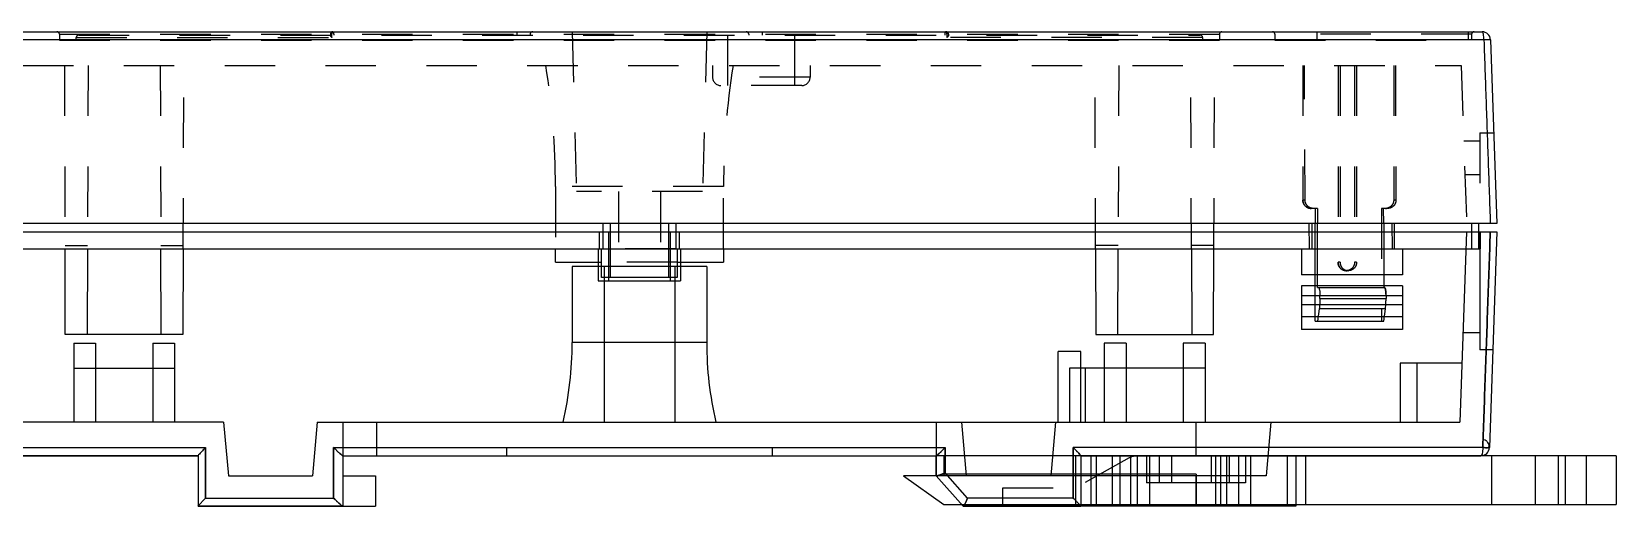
# Model space of a CAD drawing. Extents: x 195 to 445, y -1276 to -961.
# Drawn here: x 285.8 to 380, y -989.4 to -961.2 of the extents above; entities that cross this region are included whole.
import ezdxf

# ---------------------------------------------------------------- set-up
doc = ezdxf.new("R2010")
doc.units = 0
doc.linetypes.add('EB_DASH', pattern=[6, 3, -3])
doc.layers.get('0').update_dxf_attribs({"linetype": 'CONTINUOUS'})
for name, color, linetype in [('B1_DXF_CONTINUOUS_LINE', 7, 'CONTINUOUS'), ('B1_DXF_HIDDEN_LINE', 7, 'CONTINUOUS'), ('B3_DXF_CONTINUOUS_LINE', 7, 'CONTINUOUS'), ('B3_DXF_HIDDEN_LINE', 7, 'CONTINUOUS')]:
    doc.layers.add(name, color=color, linetype=linetype)

msp = doc.modelspace()

# ---------------------------------------------------------------- linework, layer by layer
at = {"color": 6, "linetype": 'CONTINUOUS'}
for p, q in [((270.911, -973.099), (372.911, -973.099)), ((319.535, -974.099), (319.535, -973.099)), ((320.061, -973.099), (320.061, -975.999)), ((323.761, -975.999), (323.761, -973.099)), ((324.288, -974.099), (324.288, -973.099)), ((371.11, -973.099), (370.716, -984.399)), ((371.904, -973.099), (371.904, -980.099)), ((371.911, -973.099), (371.911, -974.099)), ((372.911, -973.099), (372.464, -985.916)), ((271.911, -974.099), (371.911, -974.099)), ((319.461, -974.099), (319.461, -975.999)), ((324.361, -974.099), (324.361, -975.999)), ((361.292, -974.099), (361.292, -975.654)), ((367.292, -974.099), (367.292, -975.654)), ((317.911, -975.149), (317.911, -979.674)), ((325.911, -975.149), (317.911, -975.149)), ((319.811, -975.149), (319.811, -984.399)), ((324.011, -975.149), (324.011, -984.399)), ((325.911, -975.149), (325.911, -979.674)), ((319.461, -975.999), (324.361, -975.999)), ((367.292, -975.654), (361.292, -975.655)), ((367.292, -976.299), (361.292, -976.299)), ((361.292, -976.299), (361.292, -978.9)), ((367.292, -976.299), (367.292, -978.9)), ((367.292, -976.899), (361.292, -976.899)), ((367.292, -977.434), (361.292, -977.434)), ((367.292, -978.141), (361.292, -978.141)), ((367.292, -978.9), (361.292, -978.9)), ((371.904, -979.099), (370.901, -979.099)), ((288.261, -979.699), (288.261, -984.399)), ((288.261, -979.699), (289.561, -979.699)), ((289.561, -979.699), (289.561, -984.399)), ((292.961, -979.699), (292.961, -984.399)), ((292.961, -979.699), (294.261, -979.699)), ((294.261, -979.699), (294.261, -984.399)), ((325.911, -979.674), (317.911, -979.674)), ((348.169, -980.199), (346.819, -980.199)), ((346.819, -984.399), (346.819, -980.199)), ((348.169, -984.399), (348.169, -980.199)), ((350.861, -979.699), (349.561, -979.699)), ((349.561, -979.699), (349.561, -984.399)), ((350.861, -979.699), (350.861, -984.399)), ((355.561, -979.699), (354.261, -979.699)), ((354.261, -979.699), (354.261, -984.399)), ((355.561, -979.699), (355.561, -984.399)), ((372.667, -980.099), (371.904, -980.099)), ((370.838, -980.899), (367.161, -980.899)), ((367.161, -980.899), (367.161, -984.399)), ((368.161, -984.399), (368.161, -980.899)), ((288.261, -981.199), (294.261, -981.199)), ((355.561, -981.199), (347.494, -981.199)), ((347.494, -981.199), (347.494, -984.399)), ((348.428, -981.199), (348.428, -984.399)), ((297.179, -984.399), (273.307, -984.399)), ((297.179, -984.399), (297.459, -987.599)), ((302.744, -984.399), (302.464, -987.599)), ((302.744, -984.399), (370.716, -984.399)), ((304.261, -984.399), (304.261, -986.399)), ((306.261, -984.399), (306.261, -986.399)), ((339.561, -984.399), (339.561, -986.399)), ((341.061, -984.399), (341.341, -987.599)), ((346.661, -984.399), (346.381, -987.599)), ((355.011, -984.399), (355.011, -986.399)), ((359.461, -984.399), (359.181, -987.599)), ((271.75, -985.912), (296.106, -985.912)), ((295.661, -986.397), (295.661, -989.399)), ((295.661, -986.399), (295.663, -986.399)), ((303.722, -985.912), (340.101, -985.912)), ((304.261, -986.399), (339.561, -986.399)), ((314.011, -985.899), (314.011, -986.399)), ((314.011, -985.899), (329.811, -985.899)), ((329.811, -985.899), (329.811, -986.399)), ((348.161, -986.399), (339.564, -986.399)), ((372.073, -985.912), (347.717, -985.912)), ((348.161, -986.397), (348.161, -989.399)), ((352.066, -986.399), (352.066, -987.999)), ((352.854, -987.999), (352.854, -986.399)), ((353.566, -986.399), (353.566, -987.999)), ((355.916, -986.399), (355.916, -987.999)), ((357.015, -987.999), (357.015, -986.399)), ((357.966, -986.399), (357.966, -987.999)), ((360.961, -986.399), (360.961, -989.399)), ((297.459, -987.599), (302.464, -987.599)), ((304.261, -987.599), (306.211, -987.599)), ((306.211, -987.599), (306.211, -989.399)), ((359.181, -987.599), (339.561, -987.599)), ((339.561, -987.599), (341.161, -989.399)), ((341.427, -988.913), (340.102, -987.421)), ((355.011, -987.599), (355.011, -989.399)), ((357.966, -987.999), (352.066, -987.999)), ((296.106, -988.912), (303.722, -988.912)), ((304.259, -989.399), (304.261, -989.399)), ((304.261, -989.399), (306.211, -989.399)), ((341.163, -989.399), (341.161, -989.399)), ((347.717, -988.912), (341.428, -988.912)), ((360.961, -989.399), (348.161, -989.399))]:
    msp.add_line(p, q, dxfattribs=at)
at = {"color": 7, "linetype": 'CONTINUOUS'}
for p, q in [((271.859, -986.399), (295.661, -986.399)), ((304.259, -986.399), (304.261, -986.399)), ((304.261, -986.399), (304.261, -989.399)), ((304.261, -986.399), (304.261, -989.399)), ((339.564, -986.399), (339.561, -986.399)), ((339.561, -987.599), (339.561, -986.399)), ((339.562, -986.399), (339.561, -987.599)), ((371.964, -986.399), (348.161, -986.399)), ((295.661, -989.399), (304.259, -989.399)), ((348.161, -989.399), (341.163, -989.399))]:
    msp.add_line(p, q, dxfattribs=at)
at = {"color": 6, "linetype": 'CONTINUOUS'}
for centre, radius, start, end in [((297.186, -979.674), 20.726, 346.8219, 0), ((346.637, -979.674), 20.726, 180, 193.1781), ((371.964, -985.899), 0.5, 270, 358)]:
    msp.add_arc(centre, radius, start, end, dxfattribs=at)
for points, knots in [([(372.073, -985.912), (372.122, -984.489), (372.222, -981.643), (372.371, -977.372), (372.471, -974.524), (372.521, -973.099)], [0, 0, 0, 0, 4.270954, 8.544595, 12.820927, 12.820927, 12.820927, 12.820927]), ([(372.521, -973.099), (372.471, -974.524), (372.371, -977.372), (372.222, -981.643), (372.122, -984.489), (372.073, -985.912)], [0, 0, 0, 0, 4.27631, 8.549952, 12.820927, 12.820927, 12.820927, 12.820927]), ([(371.964, -986.399), (372.024, -986.399), (372.143, -986.377), (372.298, -986.285), (372.414, -986.142), (372.474, -985.957), (372.457, -985.752), (372.356, -985.564), (372.239, -985.476), (372.177, -985.446)], [0, 0, 0, 0, 0.180845, 0.354976, 0.534294, 0.723974, 0.92517, 1.13993, 1.349313, 1.349313, 1.349313, 1.349313]), ([(296.106, -985.912), (296.045, -985.973), (295.939, -986.085), (295.793, -986.228), (295.72, -986.331), (295.661, -986.378), (295.661, -986.397)], [0, 0, 0, 0, 0.2594538, 0.4644486, 0.6034521, 0.6597254, 0.6597254, 0.6597254, 0.6597254]), ([(347.717, -985.912), (347.778, -985.973), (347.884, -986.085), (348.03, -986.228), (348.103, -986.331), (348.161, -986.378), (348.161, -986.397)], [0, 0, 0, 0, 0.2594537, 0.4644486, 0.6034521, 0.6597254, 0.6597254, 0.6597254, 0.6597254]), ([(348.161, -986.397), (348.161, -986.379), (348.103, -986.331), (348.03, -986.228), (347.884, -986.085), (347.778, -985.973), (347.717, -985.912)], [0, 0, 0, 0, 0.0556088, 0.1947478, 0.4001831, 0.6597099, 0.6597099, 0.6597099, 0.6597099]), ([(372.073, -985.912), (372.072, -985.975), (372.068, -986.089), (372.044, -986.244), (372.021, -986.343), (371.983, -986.399), (371.964, -986.399)], [0, 0, 0, 0, 0.1883661, 0.3486468, 0.4598219, 0.5150955, 0.5150955, 0.5150955, 0.5150955]), ([(372.464, -985.916), (372.464, -985.926), (372.405, -985.908), (372.347, -985.925), (372.215, -985.914), (372.125, -985.914), (372.073, -985.912)], [0, 0, 0, 0, 0.0283276, 0.1112158, 0.2369303, 0.3940621, 0.3940621, 0.3940621, 0.3940621]), ([(372.073, -985.912), (372.124, -985.914), (372.215, -985.914), (372.346, -985.925), (372.405, -985.909), (372.464, -985.926), (372.464, -985.916)], [0, 0, 0, 0, 0.1559143, 0.2836615, 0.365289, 0.3940888, 0.3940888, 0.3940888, 0.3940888]), ([(295.661, -989.397), (295.661, -989.378), (295.717, -989.328), (295.797, -989.231), (295.937, -989.083), (296.045, -988.973), (296.106, -988.912)], [0, 0, 0, 0, 0.0577504, 0.1952227, 0.4008024, 0.6598833, 0.6598833, 0.6598833, 0.6598833]), ([(341.163, -989.399), (341.179, -989.399), (341.208, -989.337), (341.267, -989.254), (341.343, -989.095), (341.399, -988.978), (341.428, -988.912)], [0, 0, 0, 0, 0.0462706, 0.1634214, 0.3415631, 0.5583632, 0.5583632, 0.5583632, 0.5583632]), ([(341.428, -988.912), (341.399, -988.978), (341.342, -989.095), (341.267, -989.255), (341.208, -989.338), (341.178, -989.399), (341.163, -989.399)], [0, 0, 0, 0, 0.2176772, 0.3963367, 0.5126667, 0.5583105, 0.5583105, 0.5583105, 0.5583105]), ([(347.717, -988.912), (347.778, -988.973), (347.886, -989.082), (348.026, -989.23), (348.106, -989.328), (348.161, -989.378), (348.161, -989.397)], [0, 0, 0, 0, 0.2590226, 0.4641937, 0.6015224, 0.6598958, 0.6598958, 0.6598958, 0.6598958])]:
    msp.add_open_spline(points, degree=3, knots=knots, dxfattribs=at)
at = {"color": 7, "linetype": 'CONTINUOUS'}
for points, knots in [([(295.661, -986.399), (293.002, -986.399), (287.696, -986.399), (279.762, -986.399), (274.487, -986.399), (271.859, -986.399)], [0, 0, 0, 0, 7.979186, 15.916648, 23.802708, 23.802708, 23.802708, 23.802708]), ([(304.26, -986.399), (304.247, -986.393), (304.205, -986.368), (304.13, -986.3), (304.017, -986.199), (303.878, -986.065), (303.775, -985.967), (303.722, -985.912)], [0, 0, 0, 0, 0.0434394, 0.1461075, 0.3012826, 0.4974011, 0.7268313, 0.7268313, 0.7268313, 0.7268313]), ([(303.722, -985.912), (303.775, -985.967), (303.878, -986.065), (304.017, -986.199), (304.129, -986.3), (304.205, -986.367), (304.247, -986.393), (304.26, -986.399)], [0, 0, 0, 0, 0.2294996, 0.4255076, 0.5803987, 0.6829706, 0.7268293, 0.7268293, 0.7268293, 0.7268293]), ([(304.259, -986.399), (304.245, -986.399), (304.206, -986.361), (304.129, -986.304), (304.018, -986.198), (303.877, -986.066), (303.777, -985.965), (303.722, -985.912)], [0, 0, 0, 0, 0.0423983, 0.1451181, 0.3006348, 0.4969651, 0.7266683, 0.7266683, 0.7266683, 0.7266683]), ([(303.722, -985.912), (303.777, -985.965), (303.877, -986.066), (304.017, -986.198), (304.129, -986.304), (304.206, -986.361), (304.244, -986.399), (304.259, -986.399)], [0, 0, 0, 0, 0.229797, 0.4259712, 0.5810888, 0.6836862, 0.7266793, 0.7266793, 0.7266793, 0.7266793]), ([(304.261, -986.399), (304.261, -986.399), (304.261, -986.399), (304.26, -986.399), (304.26, -986.399)], [0, 0, 0, 0, 0.001034228, 0.001337793, 0.001337793, 0.001337793, 0.001337793]), ([(304.26, -986.399), (304.26, -986.399), (304.261, -986.399), (304.261, -986.399), (304.261, -986.399)], [0, 0, 0, 0, 0.000363114, 0.001337787, 0.001337787, 0.001337787, 0.001337787]), ([(339.562, -986.399), (339.562, -986.399), (339.562, -986.399), (339.563, -986.399), (339.563, -986.399)], [0, 0, 0, 0, 0.001034227, 0.001337792, 0.001337792, 0.001337792, 0.001337792]), ([(340.101, -985.912), (340.048, -985.967), (339.945, -986.065), (339.806, -986.199), (339.693, -986.3), (339.618, -986.367), (339.576, -986.393), (339.563, -986.399)], [0, 0, 0, 0, 0.2294996, 0.4255076, 0.5803987, 0.6829706, 0.7268293, 0.7268293, 0.7268293, 0.7268293]), ([(339.563, -986.399), (339.576, -986.393), (339.618, -986.368), (339.693, -986.3), (339.806, -986.199), (339.945, -986.065), (340.048, -985.967), (340.101, -985.912)], [0, 0, 0, 0, 0.0434394, 0.1461075, 0.3012826, 0.4974011, 0.7268313, 0.7268313, 0.7268313, 0.7268313]), ([(340.101, -985.912), (340.046, -985.965), (339.946, -986.066), (339.805, -986.198), (339.694, -986.304), (339.617, -986.361), (339.578, -986.399), (339.564, -986.399)], [0, 0, 0, 0, 0.229797, 0.4259712, 0.5810888, 0.6836862, 0.7266793, 0.7266793, 0.7266793, 0.7266793]), ([(339.564, -986.399), (339.578, -986.399), (339.617, -986.361), (339.693, -986.304), (339.805, -986.198), (339.946, -986.066), (340.046, -985.965), (340.101, -985.912)], [0, 0, 0, 0, 0.0423983, 0.1451181, 0.3006348, 0.4969651, 0.7266683, 0.7266683, 0.7266683, 0.7266683]), ([(348.161, -986.399), (350.821, -986.399), (356.127, -986.399), (364.061, -986.399), (369.335, -986.399), (371.964, -986.399)], [0, 0, 0, 0, 7.979186, 15.916648, 23.802708, 23.802708, 23.802708, 23.802708]), ([(340.101, -987.422), (340.032, -987.447), (339.906, -987.496), (339.741, -987.551), (339.631, -987.59), (339.576, -987.598), (339.561, -987.599)], [0, 0, 0, 0, 0.2202, 0.4039168, 0.524331, 0.5686394, 0.5686394, 0.5686394, 0.5686394]), ([(339.561, -987.599), (339.576, -987.598), (339.631, -987.59), (339.742, -987.551), (339.907, -987.496), (340.032, -987.447), (340.101, -987.422)], [0, 0, 0, 0, 0.0446438, 0.165868, 0.349289, 0.568638, 0.568638, 0.568638, 0.568638]), ([(339.561, -987.599), (339.574, -987.599), (339.627, -987.593), (339.736, -987.552), (339.903, -987.497), (340.032, -987.45), (340.101, -987.422)], [0, 0, 0, 0, 0.0389491, 0.1587271, 0.3445619, 0.5687584, 0.5687584, 0.5687584, 0.5687584]), ([(340.101, -987.422), (340.031, -987.45), (339.902, -987.497), (339.735, -987.552), (339.627, -987.593), (339.574, -987.599), (339.561, -987.599)], [0, 0, 0, 0, 0.2252662, 0.4114008, 0.5301959, 0.5687622, 0.5687622, 0.5687622, 0.5687622]), ([(295.661, -989.399), (296.616, -989.399), (298.525, -989.399), (301.391, -989.399), (303.302, -989.399), (304.259, -989.399)], [0, 0, 0, 0, 2.862268, 5.728185, 8.597305, 8.597305, 8.597305, 8.597305]), ([(304.259, -989.399), (303.302, -989.399), (301.391, -989.399), (298.525, -989.399), (296.616, -989.399), (295.661, -989.399)], [0, 0, 0, 0, 2.86912, 5.735036, 8.597305, 8.597305, 8.597305, 8.597305]), ([(304.259, -989.399), (304.245, -989.399), (304.206, -989.361), (304.129, -989.304), (304.018, -989.198), (303.877, -989.066), (303.777, -988.965), (303.722, -988.912)], [0, 0, 0, 0, 0.0424016, 0.145124, 0.3006427, 0.4969742, 0.7266777, 0.7266777, 0.7266777, 0.7266777]), ([(303.722, -988.912), (303.777, -988.965), (303.877, -989.066), (304.017, -989.198), (304.129, -989.304), (304.206, -989.361), (304.244, -989.399), (304.259, -989.399)], [0, 0, 0, 0, 0.2297974, 0.4259728, 0.5810923, 0.6836924, 0.7266887, 0.7266887, 0.7266887, 0.7266887]), ([(303.722, -988.912), (303.775, -988.967), (303.878, -989.065), (304.017, -989.199), (304.129, -989.3), (304.205, -989.367), (304.247, -989.393), (304.26, -989.399)], [0, 0, 0, 0, 0.2294999, 0.4255091, 0.5804022, 0.6829768, 0.7268393, 0.7268393, 0.7268393, 0.7268393]), ([(304.26, -989.399), (304.247, -989.393), (304.205, -989.368), (304.13, -989.3), (304.017, -989.199), (303.878, -989.065), (303.775, -988.967), (303.722, -988.912)], [0, 0, 0, 0, 0.0434432, 0.1461139, 0.301291, 0.4974107, 0.7268412, 0.7268412, 0.7268412, 0.7268412]), ([(304.261, -989.399), (304.261, -989.399), (304.261, -989.399), (304.261, -989.399), (304.261, -989.399)], [0, 0, 0, 0, 0.0003283157, 0.0006566314, 0.0006566314, 0.0006566314, 0.0006566314]), ([(341.163, -989.399), (341.942, -989.399), (343.498, -989.399), (345.83, -989.399), (347.385, -989.399), (348.161, -989.399)], [0, 0, 0, 0, 2.335073, 4.667912, 6.998277, 6.998277, 6.998277, 6.998277])]:
    msp.add_open_spline(points, degree=3, knots=knots, dxfattribs=at)
at = {"color": 6, "linetype": 'CONTINUOUS'}
for points in [[(296.106, -985.912), (296.106, -986.412), (296.106, -987.412), (296.106, -988.412), (296.106, -988.912)], [(296.106, -988.912), (296.106, -988.412), (296.106, -987.412), (296.106, -986.412), (296.106, -985.912)], [(303.722, -988.912), (303.722, -988.412), (303.722, -987.412), (303.722, -986.412), (303.722, -985.912)], [(303.722, -985.912), (303.722, -986.412), (303.722, -987.412), (303.722, -988.412), (303.722, -988.912)], [(340.101, -987.422), (340.101, -987.17), (340.101, -986.667), (340.101, -986.164), (340.101, -985.912)], [(340.101, -985.912), (340.101, -986.164), (340.101, -986.667), (340.101, -987.17), (340.101, -987.422)], [(347.717, -985.912), (347.717, -986.412), (347.717, -987.412), (347.717, -988.412), (347.717, -988.912)], [(347.717, -988.912), (347.717, -988.412), (347.717, -987.412), (347.717, -986.412), (347.717, -985.912)]]:
    msp.add_open_spline(points, degree=3, dxfattribs=at)
at = {"layer": 'B1_DXF_CONTINUOUS_LINE', "color": 7, "linetype": 'CONTINUOUS'}
for p, q in [((271.792, -961.199), (372.031, -961.199)), ((372.139, -961.686), (271.684, -961.686)), ((372.53, -961.682), (372.911, -972.599)), ((372.911, -972.599), (270.911, -972.599)), ((319.754, -974.099), (319.754, -972.599)), ((320.161, -972.599), (320.161, -975.799)), ((323.661, -975.799), (323.661, -972.599)), ((324.069, -972.599), (324.069, -974.099)), ((361.911, -972.599), (361.911, -974.099)), ((362.108, -978.399), (362.108, -972.599)), ((362.247, -976.399), (362.247, -972.599)), ((366.179, -972.599), (366.179, -976.399)), ((366.67, -972.599), (366.676, -974.099)), ((366.826, -974.099), (366.826, -972.599)), ((371.419, -974.099), (371.419, -972.599)), ((371.811, -972.599), (371.811, -974.099)), ((281.911, -974.099), (319.754, -974.099)), ((287.761, -979.199), (287.744, -974.099)), ((289.079, -974.099), (289.061, -979.199)), ((293.461, -979.199), (293.444, -974.099)), ((294.779, -974.099), (294.761, -979.199)), ((316.911, -974.899), (316.911, -974.099)), ((319.661, -975.799), (319.661, -974.099)), ((324.069, -974.099), (361.911, -974.099)), ((324.161, -974.099), (324.161, -975.799)), ((326.911, -974.099), (326.911, -974.899)), ((349.044, -974.099), (349.061, -979.199)), ((350.361, -979.199), (350.379, -974.099)), ((354.744, -974.099), (354.761, -979.199)), ((356.061, -979.199), (356.079, -974.099)), ((366.676, -974.099), (371.811, -974.099)), ((316.911, -974.899), (319.661, -974.899)), ((324.161, -974.899), (326.911, -974.899)), ((324.161, -975.799), (319.661, -975.799)), ((362.247, -976.399), (366.231, -976.399)), ((366.318, -976.899), (362.386, -976.899)), ((362.386, -977.048), (362.386, -976.899)), ((362.386, -977.048), (366.318, -977.048)), ((366.318, -976.899), (366.318, -977.048)), ((362.348, -977.673), (362.247, -978.399)), ((366.28, -977.673), (362.348, -977.673)), ((366.179, -978.399), (366.28, -977.673)), ((294.761, -979.199), (287.761, -979.199)), ((349.061, -979.199), (356.061, -979.199)), ((362.108, -978.399), (366.179, -978.399))]:
    msp.add_line(p, q, dxfattribs=at)
msp.add_arc((372.031, -961.699), 0.5, 2, 90, dxfattribs=at)
for points, knots in [([(372.139, -961.686), (372.139, -961.623), (372.134, -961.508), (372.111, -961.354), (372.087, -961.255), (372.049, -961.199), (372.031, -961.199)], [0, 0, 0, 0, 0.1883664, 0.348651, 0.4598383, 0.5151457, 0.5151457, 0.5151457, 0.5151457]), ([(372.53, -961.682), (372.53, -961.672), (372.471, -961.69), (372.412, -961.673), (372.281, -961.684), (372.19, -961.684), (372.139, -961.686)], [0, 0, 0, 0, 0.0288677, 0.1115858, 0.2397173, 0.3939843, 0.3939843, 0.3939843, 0.3939843]), ([(372.139, -961.686), (372.182, -962.898), (372.267, -965.322), (372.393, -968.96), (372.479, -971.386), (372.521, -972.599)], [0, 0, 0, 0, 3.637954, 7.277877, 10.919765, 10.919765, 10.919765, 10.919765]), ([(362.299, -976.399), (362.316, -976.399), (362.346, -976.462), (362.365, -976.559), (362.383, -976.72), (362.386, -976.836), (362.386, -976.899)], [0, 0, 0, 0, 0.0494224, 0.1635843, 0.3308525, 0.519506, 0.519506, 0.519506, 0.519506]), ([(366.231, -976.399), (366.248, -976.399), (366.277, -976.463), (366.296, -976.558), (366.315, -976.719), (366.318, -976.835), (366.318, -976.899)], [0, 0, 0, 0, 0.0508619, 0.1635292, 0.3274991, 0.5195465, 0.5195465, 0.5195465, 0.5195465]), ([(362.386, -977.048), (362.386, -977.124), (362.383, -977.269), (362.371, -977.478), (362.357, -977.61), (362.348, -977.673)], [0, 0, 0, 0, 0.2273702, 0.4355139, 0.6262625, 0.6262625, 0.6262625, 0.6262625]), ([(366.28, -977.673), (366.289, -977.609), (366.303, -977.475), (366.315, -977.266), (366.318, -977.122), (366.318, -977.048)], [0, 0, 0, 0, 0.1950912, 0.4035826, 0.6262628, 0.6262628, 0.6262628, 0.6262628])]:
    msp.add_open_spline(points, degree=3, knots=knots, dxfattribs=at)
at = {"layer": 'B1_DXF_HIDDEN_LINE', "color": 8, "linetype": 'EB_DASH'}
for p, q in [((287.411, -961.349), (287.411, -961.699)), ((287.411, -961.349), (356.411, -961.349)), ((303.532, -961.349), (303.532, -961.411)), ((303.623, -961.549), (303.623, -961.349)), ((303.732, -961.349), (303.732, -961.199)), ((303.732, -961.349), (303.732, -961.399)), ((314.611, -961.199), (314.611, -961.399)), ((315.411, -961.349), (315.411, -961.399)), ((317.911, -961.199), (318.16, -970.699)), ((325.911, -961.199), (325.663, -970.699)), ((328.411, -961.349), (328.411, -961.399)), ((329.211, -961.199), (329.211, -961.399)), ((340.091, -961.399), (340.091, -961.199)), ((340.2, -961.349), (340.2, -961.549)), ((340.291, -961.349), (340.291, -961.411)), ((356.411, -961.349), (356.411, -961.699)), ((371.411, -961.349), (359.711, -961.349)), ((359.711, -961.349), (359.711, -961.699)), ((362.211, -961.199), (362.211, -961.699)), ((371.211, -961.199), (371.211, -961.699)), ((371.411, -961.349), (371.411, -961.699)), ((287.411, -961.699), (356.411, -961.699)), ((288.411, -961.699), (288.411, -961.549)), ((288.411, -961.549), (303.623, -961.549)), ((288.561, -961.399), (355.261, -961.399)), ((303.532, -961.411), (303.543, -961.399)), ((327.161, -964.399), (327.161, -961.399)), ((331.161, -964.399), (331.161, -961.399)), ((355.411, -961.549), (340.2, -961.549)), ((340.291, -961.411), (340.28, -961.399)), ((355.411, -961.549), (355.411, -961.699)), ((359.711, -961.699), (371.411, -961.699)), ((273.241, -963.199), (370.782, -963.199)), ((287.706, -963.199), (287.744, -974.099)), ((289.117, -963.199), (289.079, -974.099)), ((293.406, -963.199), (293.444, -974.099)), ((294.779, -974.099), (294.817, -963.199)), ((326.261, -963.199), (326.261, -963.899)), ((332.061, -963.199), (332.061, -963.899)), ((349.044, -974.099), (349.006, -963.199)), ((350.417, -963.199), (350.379, -974.099)), ((354.744, -974.099), (354.706, -963.199)), ((356.079, -974.099), (356.117, -963.199)), ((361.37, -963.199), (361.37, -971.199)), ((361.502, -971.199), (361.466, -963.199)), ((363.462, -963.199), (363.462, -974.899)), ((363.584, -963.199), (363.584, -974.899)), ((364.445, -963.199), (364.445, -974.899)), ((364.567, -963.199), (364.567, -974.899)), ((366.776, -963.199), (366.776, -971.199)), ((366.872, -963.199), (366.908, -971.199)), ((370.782, -963.199), (371.163, -974.099)), ((332.061, -963.899), (326.261, -963.899)), ((331.561, -964.399), (326.761, -964.399)), ((371.904, -967.699), (370.939, -967.699)), ((371.904, -967.199), (372.723, -967.199)), ((371.904, -967.199), (371.904, -972.599)), ((371.904, -969.699), (371.009, -969.699)), ((316.911, -970.399), (316.911, -974.099)), ((326.911, -970.399), (316.911, -970.399)), ((325.662, -970.699), (318.161, -970.699)), ((320.661, -970.699), (320.661, -974.899)), ((323.161, -970.699), (323.161, -974.899)), ((326.911, -974.099), (326.911, -970.399)), ((361.502, -971.199), (361.37, -971.199)), ((362.243, -971.699), (361.862, -971.699)), ((362.108, -971.699), (362.108, -972.599)), ((362.243, -971.699), (362.247, -972.599)), ((366.42, -971.699), (366.04, -971.699)), ((366.04, -971.699), (366.04, -978.399)), ((366.179, -972.599), (366.175, -971.699)), ((366.908, -971.199), (366.776, -971.199)), ((361.762, -974.099), (361.755, -972.599)), ((287.743, -973.899), (289.08, -973.899)), ((293.443, -973.899), (294.78, -973.899)), ((324.069, -974.099), (319.754, -974.099)), ((350.38, -973.899), (349.043, -973.899)), ((356.08, -973.899), (354.743, -973.899)), ((324.161, -974.899), (319.661, -974.899)), ((363.584, -974.899), (363.462, -974.899)), ((364.076, -975.399), (363.954, -975.399)), ((364.567, -974.899), (364.445, -974.899))]:
    msp.add_line(p, q, dxfattribs=at)
for centre, radius, start, end in [((287.261, -961.349), 0.15, 0, 90), ((303.682, -961.349), 0.15, 90, 180), ((315.561, -961.349), 0.15, 90, 180), ((328.261, -961.349), 0.15, 0, 90), ((340.141, -961.349), 0.15, 0, 90), ((356.561, -961.349), 0.15, 90, 180), ((359.561, -961.349), 0.15, 0, 90), ((371.561, -961.349), 0.15, 90, 180), ((288.561, -961.549), 0.15, 90, 180), ((355.261, -961.549), 0.15, 0, 90), ((270.978, -970.399), 45.933, 0, 9.01824), ((372.845, -970.399), 45.933, 170.98176, 180), ((326.761, -963.899), 0.5, 180, 270), ((331.561, -963.899), 0.5, 270, 0)]:
    msp.add_arc(centre, radius, start, end, dxfattribs=at)
for points, knots in [([(303.623, -961.349), (303.623, -961.324), (303.63, -961.277), (303.655, -961.22), (303.69, -961.199), (303.705, -961.199)], [0, 0, 0, 0, 0.076311, 0.1391464, 0.1848277, 0.1848277, 0.1848277, 0.1848277]), ([(340.2, -961.349), (340.2, -961.324), (340.193, -961.277), (340.168, -961.22), (340.133, -961.199), (340.118, -961.199)], [0, 0, 0, 0, 0.0763113, 0.139149, 0.184822, 0.184822, 0.184822, 0.184822]), ([(303.623, -961.549), (303.605, -961.531), (303.575, -961.497), (303.548, -961.452), (303.53, -961.422), (303.532, -961.411)], [0, 0, 0, 0, 0.0762765, 0.1327606, 0.166897, 0.166897, 0.166897, 0.166897]), ([(340.291, -961.411), (340.293, -961.422), (340.275, -961.452), (340.248, -961.497), (340.217, -961.531), (340.2, -961.549)], [0, 0, 0, 0, 0.0341344, 0.0906181, 0.1668972, 0.1668972, 0.1668972, 0.1668972]), ([(361.862, -971.699), (361.799, -971.699), (361.669, -971.673), (361.504, -971.561), (361.395, -971.394), (361.37, -971.263), (361.37, -971.199)], [0, 0, 0, 0, 0.1899438, 0.3876158, 0.5861015, 0.7781501, 0.7781501, 0.7781501, 0.7781501]), ([(361.997, -971.699), (361.934, -971.699), (361.804, -971.673), (361.638, -971.561), (361.528, -971.394), (361.503, -971.263), (361.502, -971.199)], [0, 0, 0, 0, 0.1900564, 0.3881227, 0.5870291, 0.7792822, 0.7792822, 0.7792822, 0.7792822]), ([(366.776, -971.199), (366.776, -971.264), (366.75, -971.395), (366.641, -971.561), (366.478, -971.673), (366.349, -971.699), (366.285, -971.699)], [0, 0, 0, 0, 0.1960974, 0.3911005, 0.584432, 0.7766834, 0.7766834, 0.7766834, 0.7766834]), ([(366.908, -971.199), (366.909, -971.263), (366.884, -971.394), (366.776, -971.562), (366.612, -971.673), (366.483, -971.699), (366.42, -971.699)], [0, 0, 0, 0, 0.1924567, 0.3906625, 0.587016, 0.7755585, 0.7755585, 0.7755585, 0.7755585]), ([(363.954, -975.399), (363.889, -975.399), (363.758, -975.372), (363.593, -975.257), (363.486, -975.091), (363.462, -974.962), (363.462, -974.899)], [0, 0, 0, 0, 0.1954401, 0.3921457, 0.588944, 0.7774493, 0.7774493, 0.7774493, 0.7774493]), ([(363.584, -974.899), (363.584, -974.962), (363.608, -975.091), (363.716, -975.258), (363.88, -975.372), (364.011, -975.399), (364.076, -975.399)], [0, 0, 0, 0, 0.1892211, 0.3866359, 0.5832597, 0.7774836, 0.7774836, 0.7774836, 0.7774836]), ([(364.445, -974.899), (364.445, -974.962), (364.422, -975.091), (364.314, -975.258), (364.15, -975.372), (364.018, -975.399), (363.954, -975.399)], [0, 0, 0, 0, 0.1891296, 0.3865084, 0.5830783, 0.7773541, 0.7773541, 0.7773541, 0.7773541]), ([(364.567, -974.899), (364.567, -974.962), (364.543, -975.091), (364.436, -975.258), (364.271, -975.372), (364.14, -975.399), (364.076, -975.399)], [0, 0, 0, 0, 0.1892837, 0.3866607, 0.5831886, 0.777357, 0.777357, 0.777357, 0.777357])]:
    msp.add_open_spline(points, degree=3, knots=knots, dxfattribs=at)
for points in [[(303.623, -961.349), (303.623, -961.324), (303.627, -961.298), (303.634, -961.274)], [(303.664, -961.219), (303.67, -961.213), (303.677, -961.208), (303.685, -961.204)], [(303.685, -961.204), (303.691, -961.201), (303.698, -961.199), (303.705, -961.199)], [(340.189, -961.274), (340.196, -961.298), (340.2, -961.324), (340.2, -961.349)], [(303.532, -961.411), (303.53, -961.422), (303.537, -961.434), (303.543, -961.444)], [(303.543, -961.444), (303.553, -961.46), (303.562, -961.476), (303.573, -961.491)], [(303.573, -961.491), (303.588, -961.512), (303.605, -961.531), (303.623, -961.549)], [(361.37, -971.199), (361.37, -971.263), (361.382, -971.328), (361.406, -971.387)], [(361.406, -971.387), (361.415, -971.41), (361.426, -971.432), (361.438, -971.454)], [(361.438, -971.454), (361.459, -971.489), (361.485, -971.523), (361.514, -971.553)], [(361.514, -971.553), (361.543, -971.582), (361.576, -971.608), (361.611, -971.629)], [(361.611, -971.629), (361.632, -971.642), (361.654, -971.653), (361.677, -971.662)], [(361.677, -971.662), (361.735, -971.686), (361.799, -971.699), (361.862, -971.699)], [(366.285, -971.699), (366.349, -971.699), (366.414, -971.686), (366.473, -971.661)], [(363.462, -974.899), (363.462, -974.962), (363.474, -975.025), (363.497, -975.084)], [(363.497, -975.084), (363.506, -975.106), (363.516, -975.127), (363.528, -975.148)], [(363.528, -975.148), (363.548, -975.184), (363.574, -975.219), (363.603, -975.249)], [(363.603, -975.249), (363.627, -975.273), (363.653, -975.296), (363.681, -975.315)], [(363.681, -975.315), (363.707, -975.332), (363.735, -975.348), (363.764, -975.36)], [(363.764, -975.36), (363.824, -975.385), (363.889, -975.399), (363.954, -975.399)], [(363.954, -975.399), (364.019, -975.399), (364.085, -975.385), (364.145, -975.36)], [(366.264, -976.437), (366.258, -976.421), (366.248, -976.399), (366.231, -976.399)], [(366.289, -976.526), (366.284, -976.495), (366.276, -976.465), (366.264, -976.437)], [(366.292, -976.545), (366.291, -976.539), (366.29, -976.532), (366.289, -976.526)], [(366.311, -976.709), (366.307, -976.655), (366.301, -976.6), (366.292, -976.545)], [(366.318, -976.899), (366.318, -976.836), (366.316, -976.772), (366.311, -976.709)]]:
    msp.add_open_spline(points, degree=3, dxfattribs=at)
at = {"layer": 'B3_DXF_CONTINUOUS_LINE', "color": 7, "linetype": 'CONTINUOUS'}
for p, q in [((380.016, -986.399), (340.016, -986.399)), ((340.016, -986.399), (340.016, -987.599)), ((360.454, -989.299), (360.454, -986.399)), ((361.537, -986.399), (361.537, -989.299)), ((376.991, -989.299), (376.991, -986.399)), ((380.016, -986.399), (380.016, -989.299)), ((340.016, -987.599), (337.616, -987.599)), ((337.616, -987.599), (340.016, -989.299)), ((355.016, -987.499), (340.016, -987.499)), ((355.016, -987.499), (355.016, -989.299)), ((340.016, -989.299), (380.016, -989.299))]:
    msp.add_line(p, q, dxfattribs=at)
at = {"layer": 'B3_DXF_HIDDEN_LINE', "color": 8, "linetype": 'EB_DASH'}
for p, q in [((347.866, -989.299), (347.866, -986.399)), ((351.038, -986.526), (347.866, -988.299)), ((348.753, -986.399), (348.753, -989.299)), ((349.079, -986.399), (349.079, -989.299)), ((350.028, -986.399), (350.028, -989.299)), ((350.475, -986.399), (350.475, -989.299)), ((351.13, -989.299), (351.13, -986.399)), ((351.513, -986.399), (351.513, -989.299)), ((352.266, -989.299), (352.266, -986.399)), ((356.181, -986.399), (356.181, -989.299)), ((356.47, -986.399), (356.47, -989.299)), ((356.831, -986.399), (356.831, -989.299)), ((357.543, -986.399), (357.543, -989.299)), ((358.266, -986.399), (358.266, -989.299)), ((372.616, -989.299), (372.616, -986.399)), ((375.216, -989.299), (375.216, -986.399)), ((376.566, -986.399), (376.566, -989.299)), ((378.216, -986.399), (378.216, -989.299)), ((343.516, -988.299), (347.866, -988.299)), ((343.516, -989.299), (343.516, -988.299))]:
    msp.add_line(p, q, dxfattribs=at)
msp.add_arc((351.526, -987.399), 1, 90, 119.19749, dxfattribs=at)

doc.saveas('drawing.dxf')
